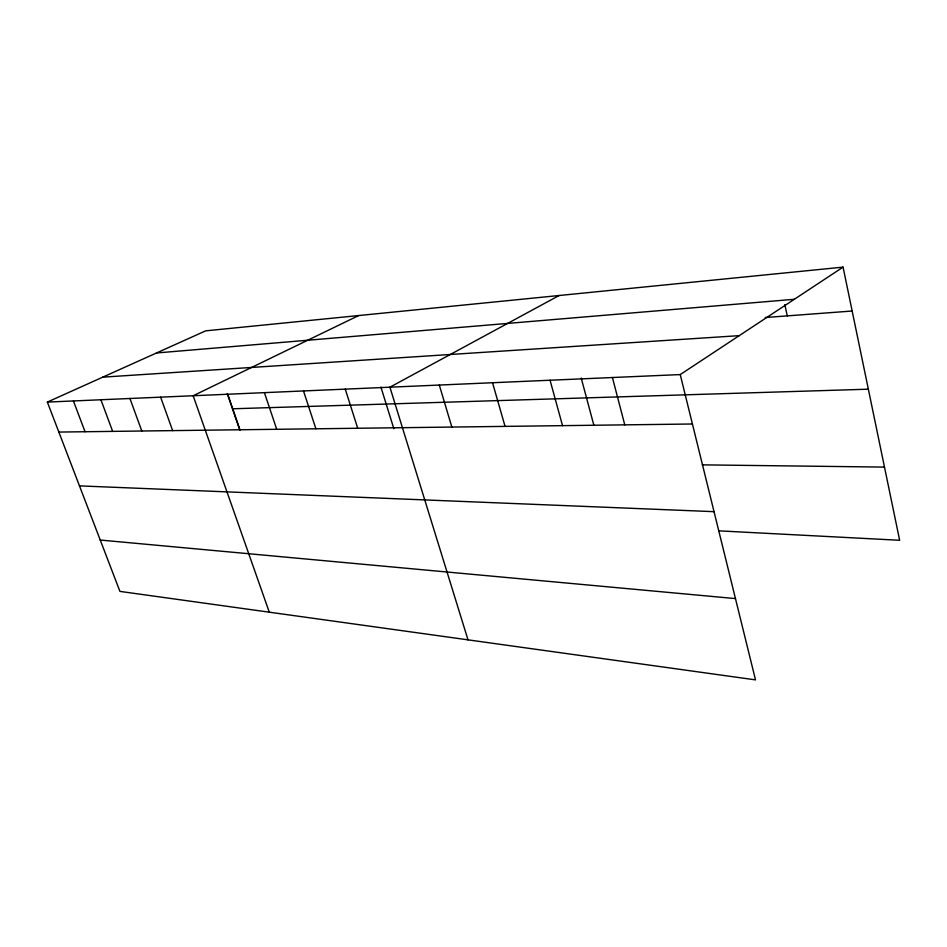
<?xml version="1.0" encoding="UTF-8"?>
<svg xmlns="http://www.w3.org/2000/svg" width="947" height="947" viewBox="0 0 947 947"><rect width="100%" height="100%" fill="white"/><g stroke="black" fill="none" stroke-linecap="round" stroke-linejoin="round"><path stroke-width="1.42" d="M680.242 374.574L755.505 679.875L119.926 591.39L47.35 402.084L680.242 374.574L843.067 267.125L899.65 540.275L718.595 530.829M559.121 295.511L389.915 387.193L468.007 639.852M358.664 315.552L193.164 395.751L269.291 612.176M47.35 402.084L205.677 330.846L843.067 267.125M156.492 352.971L794.344 299.288M765.212 317.529L852.158 311.018M102.761 377.155L739.228 335.652M232.512 408.784L868.352 389.193M58.844 432.069L692.423 423.996M702.331 464.859L884.486 467.096M79.477 485.882L714.038 511.664M100.24 540.039L735.476 598.599M73.416 400.96L85.041 431.737M100.903 399.764L112.657 431.382M129.928 398.498L141.813 431.015M160.635 397.16L172.638 430.625M227.694 394.248L239.922 429.76M227.268 393.561L239.863 430.163M264.402 392.65L276.725 429.299M303.502 390.957L315.907 428.79M345.253 389.134L357.717 428.257M380.919 387.11L393.845 428.683M439.301 385.05L451.849 427.061M492.535 382.742L505.059 426.387M550.053 380.232L562.53 425.653M581.209 378.031L593.923 425.475M612.413 377.522L624.771 424.86M784.803 304.614L787.288 315.872"/></g></svg>
